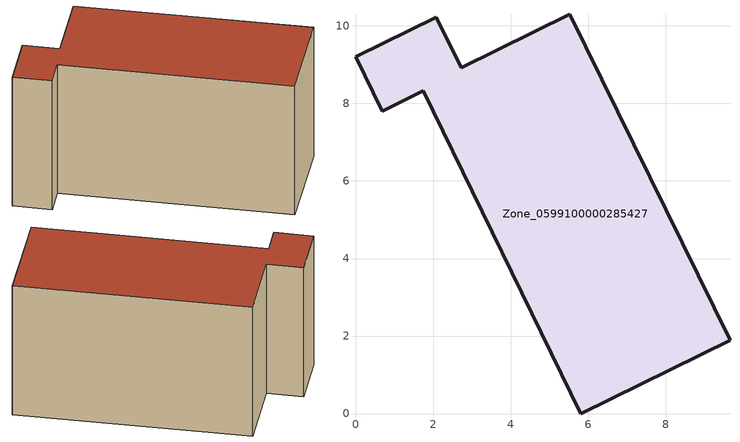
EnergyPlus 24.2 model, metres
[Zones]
Zone_0599100000285427
 floor ground (C_G): 0.68,7.81 0,9.2 2.08,10.23 2.72,8.93 5.53,10.3 9.66,1.89 5.81,0 1.74,8.33 z0
 wall outside (C_F): 2.72,8.93 2.08,10.23 0,9.2 0.68,7.81 1.74,8.33 5.81,0 9.66,1.89 5.53,10.3 2.72,8.93 z0:5.86
 roof outside (C_R): 9.66,1.89 5.53,10.3 2.72,8.93 2.08,10.23 0,9.2 0.68,7.81 1.74,8.33 5.81,0 z5.86
[BUILDING]
Pand.0599100000285427: North Axis=0; Terrain=City; Loads Convergence Tolerance Value=0.04; Temperature Convergence Tolerance Value=0.4; Solar Distribution=FullExterior; Maximum Number of Warmup Days=25; Minimum Number of Warmup Days=1
[Site:Location]
Rotterdam.The.Hague.AP_ZH_NLD Design_Conditions: Latitude=51.96; Longitude=4.45; Time Zone=1; Elevation=-4.5
[SITE:GROUNDTEMPERATURE:BUILDINGSURFACE]
18, 18, 18, 18, 18, 18, 18, 18, 18, 18, 18, 18
[MATERIAL] Thermal Absorptance=0.9; Solar Absorptance=0.7; Visible Absorptance=0.7
Name | Roughness | Thickness | Conductivity | Density | Specific Heat
G.TI.1946-1964 | MediumSmooth | 0.15 | 1 | 540 | 1210
F.TI.1946-1964 | Rough | 0.3 | 0.857143 | 1920 | 840
R.TI.1946-1964 | MediumRough | 0.2 | 0.277778 | 1500 | 1000
[CONSTRUCTION]
C_G: G.TI.1946-1964
C_F: F.TI.1946-1964
C_R: R.TI.1946-1964
[ZONE]
Zone_0599100000285427: Type=1; Multiplier=1; Ceiling Height=Autocalculate; Volume=Autocalculate; Floor Area=autocalculate; Part of Total Floor Area=Yes
[ZONEINFILTRATION:DESIGNFLOWRATE]
Infil_Zone_0599100000285427: Zone or ZoneList or Space or SpaceList=Zone_0599100000285427; Schedule=AlwaysOn; Design Flow Rate Calculation Method=Flow/Area; Flow Rate per Floor Area=0.003; Constant Term Coefficient=1; Temperature Term Coefficient=0; Velocity Term Coefficient=0; Velocity Squared Term Coefficient=0
[HVACTEMPLATE:ZONE:IDEALLOADSAIRSYSTEM]
Zone_0599100000285427: Maximum Heating Supply Air Temperature=50; Minimum Cooling Supply Air Temperature=13; Maximum Heating Supply Air Humidity Ratio=0.0156; Minimum Cooling Supply Air Humidity Ratio=0.0077; Heating Limit=NoLimit; Cooling Limit=NoLimit; Dehumidification Control Type=ConstantSensibleHeatRatio; Cooling Sensible Heat Ratio=0.7; Dehumidification Setpoint=60; Humidification Control Type=None; Humidification Setpoint=30; Outdoor Air Method=None; Outdoor Air Flow Rate per Person=0.00944; Outdoor Air Flow Rate per Zone Floor Area=0; Outdoor Air Flow Rate per Zone=0; Demand Controlled Ventilation Type=None; Outdoor Air Economizer Type=NoEconomizer; Heat Recovery Type=None; Sensible Heat Recovery Effectiveness=0.7; Latent Heat Recovery Effectiveness=0.65
[ZONECONTROL:THERMOSTAT]
ThermostatControl_Zone_0599100000285427: Zone or ZoneList=Zone_0599100000285427; Control Type Schedule=DualSetpointControlType; Control 1=Thermostat_Zone_0599100000285427; Temperature Difference Between Cutout And Setpoint=0
[THERMOSTATSETPOINT:DUALSETPOINT]
Thermostat_Zone_0599100000285427: Heating Setpoint Temperature Schedule=HeatingSetpoint_Zone_0599100000285427; Cooling Setpoint Temperature Schedule=CoolingSetpoint_Zone_0599100000285427
[SCHEDULE:COMPACT]
HeatingSetpoint_Zone_0599100000285427: Through: 12/31, For: AllDays, Until: 24:00, 21
CoolingSetpoint_Zone_0599100000285427: Through: 12/31, For: AllDays, Until: 24:00, 24
DualSetpointControlType: Through: 12/31, For: AllDays, Until: 24:00, 4
AlwaysOn: Through: 12/31, For: AllDays, Until: 24:00, 1
